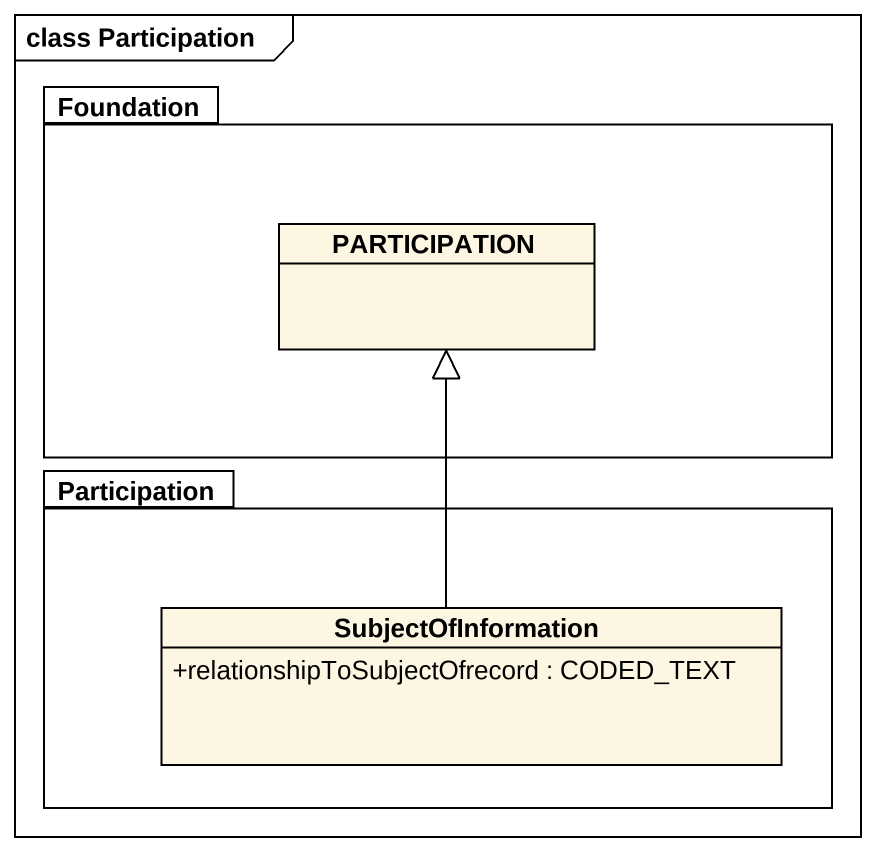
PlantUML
@startuml
mainframe class Participation
hide circle
hide empty members
skinparam classAttributeIconSize 0
package Foundation {
  class PARTICIPATION
}
package Participation {
  class SubjectOfInformation {
    +relationshipToSubjectOfrecord : CODED_TEXT
  }
}
SubjectOfInformation -up-|> PARTICIPATION
@enduml
